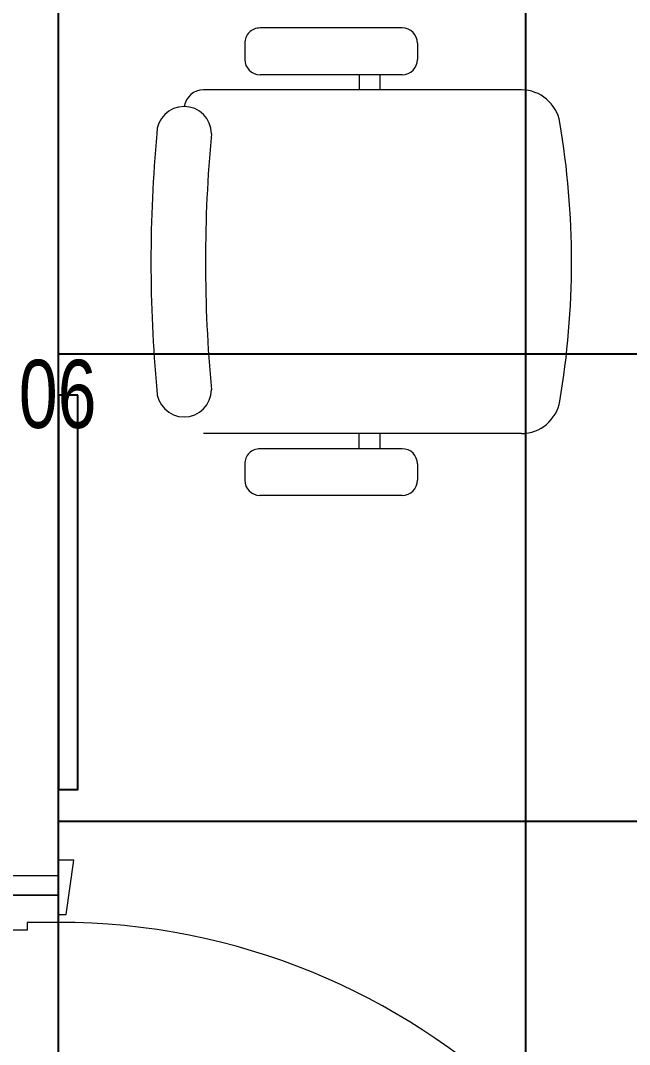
# Model space of a CAD drawing. Extents: x -178977 to 231842, y -29287 to 19916.
# Drawn here: x 34927 to 35709, y -4697 to -3382 of the extents above; entities that cross this region are included whole.
import ezdxf

# ---------------------------------------------------------------- set-up
doc = ezdxf.new("R2010")
doc.units = 0
doc.header["$LTSCALE"] = 0.25
doc.linetypes.add('DASHDOT', pattern=[25.4, 12.7, -6.35, 0, -6.35])
for name, color, linetype, lineweight in [('01-First Floor-FUR$0$72_EGR_EQP_TAG', 142, 'Continuous', 5), ('01-First Floor-FUR$0$LOADING', 253, 'Continuous', 5), ('01-First Floor-FUR$0$NEW Wall', 166, 'Continuous', 5), ('01-First Floor-FUR$0$Walls', 251, 'Continuous', 5), ('01-First Floor-FUR$0$Wooden Joinery', 251, 'Continuous', 5), ('E-LITE-CLNG-CNDT', 6, 'DASHDOT', 35)]:
    doc.layers.add(name, color=color, linetype=linetype, lineweight=lineweight)
doc.layers.add('01-First Floor-FUR$0$FALSE CEILING', color=251, linetype='Continuous')
doc.styles.add('01-First Floor-FUR$0$X3G_ENTITY_257CFD', font='swisscl.ttf', dxfattribs={"height": 200})

# ---------------------------------------------------------------- blocks, each defined once
blk = doc.blocks.new('01-First Floor-FUR$0$A$C5DAD61B4')
at = {"layer": '01-First Floor-FUR$0$Wooden Joinery'}
for points in [[(975, 859.1), (940, 859.1), (940, 899.1), (930, 899.1), (930, 959.1), (975, 959.1), (975, 859.1)], [(975, 859.1), (975, 959.1), (1000, 959.1), (1000, 859.1), (975, 859.1)]]:
    blk.add_lwpolyline(points, dxfattribs=at)
blk.add_lwpolyline([(950, 859.1), (950, 849.1), (1020, 839.1), (1020, 859.1)], close=True, dxfattribs=at)
blk.add_arc((80, 859.1), 860, 272.666, 0, dxfattribs=at)
blk = doc.blocks.new('*X285')
at = {"color": 0}
for p, q in [((5, 3), (5, 3)), ((5, 3), (5, 3)), ((5, 3), (5, 3)), ((5, 3), (5, 3)), ((5, 3), (5, 3)), ((5, 3), (5, 3)), ((5, 3), (5, 3)), ((5, 3), (5, 3)), ((5, 3), (5, 3)), ((5, 3), (5, 3)), ((5, 3), (5, 3)), ((5, 3), (5, 3)), ((5, 3), (5, 3)), ((5, 3), (5, 3)), ((5, 3), (5, 3)), ((5, 3), (5, 3)), ((5, 3), (5, 3)), ((5, 3), (5, 3)), ((5, 3), (5, 3)), ((5, 3), (5, 3)), ((5, 3), (5, 3)), ((5, 3), (5, 3)), ((5, 3), (5, 3)), ((5, 3), (5, 3)), ((5, 3), (5, 3)), ((5, 3), (5, 3)), ((5, 3), (5, 3)), ((5, 3), (5, 3)), ((5, 3), (5, 3)), ((5, 3), (5, 3)), ((5, 3), (5, 3)), ((5, 3), (5, 3)), ((5, 3), (5, 3)), ((5, 3), (5, 3)), ((5, 3), (5, 3)), ((5, 3), (5, 3)), ((5, 3), (5, 3)), ((5, 3), (5, 3)), ((5, 3), (5, 3)), ((5, 3), (5, 3)), ((5, 3), (5, 3)), ((5, 3), (5, 3)), ((5, 3), (5, 3)), ((5, 3), (5, 3)), ((5, 3), (5, 3)), ((5, 3), (5, 3)), ((5, 3), (5, 3)), ((5, 3), (5, 3)), ((5, 3), (5, 3)), ((5, 3), (5, 3)), ((5, 3), (5, 3)), ((5, 3), (5, 3)), ((5, 3), (5, 3)), ((5, 3), (5, 3)), ((5, 3), (5, 3)), ((5, 3), (5, 3)), ((5, 3), (5, 3)), ((5, 3), (5, 3)), ((5, 3), (5, 3)), ((5, 3), (5, 3)), ((5, 3), (5, 3)), ((5, 3), (5, 3)), ((5, 3), (5, 3)), ((5, 3), (5, 3)), ((5, 3), (5, 3)), ((5, 3), (5, 3)), ((6, 3), (5, 3)), ((5, 3), (5, 3)), ((6, 3), (5, 3)), ((5, 3), (5, 3)), ((6, 3), (5, 3)), ((5, 3), (5, 3)), ((6, 3), (5, 3)), ((5, 3), (5, 3)), ((5, 3), (5, 3)), ((5, 3), (5, 3)), ((5, 3), (5, 3)), ((5, 3), (5, 3)), ((5, 3), (5, 3)), ((5, 3), (5, 3)), ((5, 3), (5, 3)), ((5, 3), (5, 3)), ((5, 3), (5, 3)), ((5, 3), (5, 3)), ((5, 3), (5, 3)), ((5, 3), (5, 3)), ((5, 3), (5, 3)), ((5, 3), (5, 3)), ((5, 3), (5, 3)), ((5, 3), (5, 3)), ((5, 3), (5, 3)), ((5, 3), (5, 3)), ((5, 3), (5, 3)), ((5, 3), (5, 3)), ((5, 3), (5, 3)), ((5, 3), (5, 3)), ((6, 3), (6, 3)), ((6, 3), (6, 3)), ((6, 3), (6, 3)), ((6, 3), (6, 3)), ((6, 3), (6, 3)), ((6, 3), (6, 3)), ((6, 3), (6, 3)), ((6, 3), (6, 3)), ((6, 3), (6, 3)), ((6, 3), (6, 3)), ((6, 3), (6, 3)), ((6, 3), (6, 3)), ((6, 3), (6, 3)), ((6, 3), (6, 3)), ((6, 3), (6, 3)), ((6, 3), (6, 3)), ((6, 3), (6, 3)), ((6, 3), (6, 3)), ((6, 3), (6, 3)), ((6, 3), (6, 3)), ((6, 3), (6, 3)), ((6, 3), (6, 3)), ((6, 3), (6, 3)), ((6, 3), (6, 3)), ((6, 3), (6, 3)), ((6, 3), (6, 3)), ((6, 3), (6, 3)), ((6, 3), (6, 3)), ((6, 3), (6, 3)), ((6, 3), (6, 3)), ((6, 3), (6, 3)), ((6, 3), (6, 3)), ((6, 3), (6, 3)), ((6, 3), (6, 3)), ((6, 3), (6, 3)), ((6, 3), (6, 3)), ((6, 3), (6, 3)), ((6, 3), (6, 3)), ((6, 3), (6, 3)), ((6, 3), (6, 3)), ((6, 3), (6, 3)), ((6, 3), (6, 3)), ((6, 3), (6, 3)), ((6, 3), (6, 3)), ((6, 3), (6, 3)), ((6, 3), (6, 3)), ((6, 3), (6, 3)), ((6, 3), (6, 3)), ((6, 3), (6, 3)), ((6, 3), (6, 3)), ((6, 3), (6, 3)), ((6, 3), (6, 3)), ((6, 3), (6, 3)), ((6, 3), (6, 3)), ((6, 3), (6, 3)), ((6, 3), (6, 3)), ((6, 3), (6, 3)), ((6, 3), (6, 3)), ((6, 3), (6, 3)), ((6, 3), (6, 3)), ((6, 3), (6, 3)), ((6, 3), (6, 3)), ((6, 3), (6, 3)), ((6, 3), (6, 3)), ((6, 3), (6, 3)), ((6, 3), (6, 3)), ((6, 3), (6, 3)), ((6, 3), (6, 3)), ((6, 3), (6, 3)), ((6, 3), (6, 3)), ((6, 3), (6, 3)), ((6, 3), (6, 3)), ((6, 3), (6, 3)), ((6, 3), (6, 3)), ((6, 3), (6, 3)), ((6, 3), (6, 3)), ((6, 3), (6, 3)), ((6, 3), (6, 3)), ((6, 3), (6, 3)), ((6, 3), (6, 3)), ((6, 3), (6, 3)), ((6, 3), (6, 3)), ((6, 3), (6, 3)), ((6, 3), (6, 3)), ((6, 3), (6, 3)), ((6, 3), (6, 3)), ((6, 3), (6, 3)), ((6, 3), (6, 3)), ((6, 3), (6, 3)), ((6, 3), (6, 3)), ((6, 3), (6, 3)), ((6, 3), (6, 3)), ((6, 3), (6, 3)), ((6, 3), (6, 3)), ((6, 3), (6, 3)), ((6, 3), (6, 3)), ((6, 3), (6, 3)), ((6, 3), (6, 3)), ((6, 3), (6, 3)), ((6, 3), (6, 3)), ((6, 3), (6, 3)), ((6, 3), (6, 3)), ((6, 3), (6, 3)), ((6, 3), (6, 3)), ((6, 3), (6, 3)), ((6, 3), (6, 3)), ((6, 3), (6, 3)), ((6, 3), (6, 3)), ((6, 3), (6, 3)), ((6, 3), (6, 3)), ((6, 3), (6, 3)), ((6, 3), (6, 3)), ((6, 3), (6, 3)), ((6, 3), (6, 3)), ((6, 3), (6, 3)), ((6, 3), (6, 3)), ((6, 3), (6, 3)), ((6, 3), (6, 3)), ((6, 3), (6, 3)), ((6, 3), (6, 3)), ((6, 3), (6, 3)), ((6, 3), (6, 3)), ((6, 3), (6, 3)), ((6, 3), (6, 3)), ((6, 3), (6, 3)), ((6, 3), (6, 3)), ((6, 3), (6, 3)), ((6, 3), (6, 3)), ((6, 3), (6, 3)), ((6, 3), (6, 3)), ((6, 3), (6, 3)), ((6, 3), (6, 3)), ((6, 3), (6, 3)), ((6, 3), (6, 3)), ((6, 3), (6, 3)), ((6, 3), (6, 3)), ((6, 3), (6, 3)), ((6, 3), (6, 3)), ((6, 3), (6, 3)), ((6, 3), (6, 3)), ((6, 3), (6, 3)), ((6, 3), (6, 3)), ((6, 3), (6, 3)), ((6, 3), (6, 3)), ((6, 3), (6, 3)), ((6, 3), (6, 3)), ((6, 3), (6, 3)), ((6, 3), (6, 3)), ((6, 3), (6, 3)), ((6, 3), (6, 3)), ((6, 3), (6, 3)), ((6, 3), (6, 3)), ((6, 3), (6, 3)), ((6, 3), (6, 3)), ((6, 3), (6, 3)), ((6, 3), (6, 3)), ((6, 3), (6, 3)), ((6, 3), (6, 3)), ((6, 3), (6, 3)), ((6, 3), (6, 3)), ((6, 3), (6, 3)), ((6, 3), (6, 3)), ((6, 3), (6, 3)), ((6, 3), (6, 3)), ((6, 3), (6, 3)), ((6, 3), (6, 3)), ((6, 3), (6, 3)), ((6, 3), (6, 3)), ((6, 3), (6, 3)), ((6, 3), (6, 3)), ((6, 3), (6, 3)), ((6, 3), (6, 3)), ((6, 3), (6, 3)), ((6, 3), (6, 3)), ((6, 3), (6, 3)), ((6, 3), (6, 3)), ((6, 3), (6, 3)), ((6, 3), (6, 3)), ((6, 3), (6, 3)), ((6, 3), (6, 3)), ((6, 3), (6, 3)), ((6, 3), (6, 3)), ((6, 3), (6, 3)), ((6, 3), (6, 3)), ((6, 3), (6, 3)), ((6, 3), (6, 3)), ((6, 3), (6, 3)), ((6, 3), (6, 3)), ((6, 3), (6, 3)), ((6, 3), (6, 3)), ((6, 3), (6, 3)), ((6, 3), (6, 3)), ((6, 3), (6, 3)), ((6, 3), (6, 3)), ((6, 3), (6, 3)), ((6, 3), (6, 3)), ((6, 3), (6, 3)), ((6, 3), (6, 3)), ((6, 3), (6, 3)), ((6, 3), (6, 3)), ((6, 3), (6, 3)), ((6, 3), (6, 3)), ((6, 3), (6, 3)), ((6, 3), (6, 3)), ((6, 3), (5, 3)), ((6, 3), (5, 3)), ((6, 3), (5, 3)), ((6, 3), (5, 3)), ((6, 3), (5, 3)), ((6, 3), (6, 3)), ((6, 3), (6, 3)), ((6, 3), (6, 3)), ((6, 3), (6, 3)), ((6, 3), (6, 3)), ((6, 3), (6, 3)), ((6, 3), (6, 3)), ((6, 3), (6, 3)), ((6, 3), (6, 3)), ((6, 3), (6, 3)), ((6, 3), (6, 3)), ((6, 3), (6, 3)), ((6, 3), (6, 3)), ((6, 3), (6, 3)), ((6, 3), (6, 3)), ((6, 3), (6, 3)), ((6, 3), (6, 3)), ((6, 3), (6, 3)), ((6, 3), (6, 3)), ((6, 3), (6, 3)), ((6, 3), (6, 3)), ((6, 3), (6, 3)), ((6, 3), (6, 3)), ((6, 3), (6, 3)), ((6, 3), (6, 3)), ((6, 3), (6, 3)), ((6, 3), (6, 3)), ((6, 3), (6, 3)), ((6, 3), (6, 3)), ((6, 3), (6, 3)), ((6, 3), (6, 3)), ((6, 3), (6, 3)), ((6, 3), (6, 3)), ((6, 3), (6, 3)), ((6, 3), (6, 3)), ((6, 3), (6, 3)), ((6, 3), (6, 3)), ((6, 3), (6, 3)), ((6, 3), (6, 3)), ((6, 3), (6, 3)), ((6, 3), (6, 3)), ((6, 3), (6, 3)), ((6, 3), (6, 3)), ((6, 3), (6, 3)), ((6, 3), (6, 3)), ((6, 3), (6, 3)), ((6, 3), (6, 3)), ((6, 3), (6, 3)), ((6, 3), (6, 3)), ((6, 3), (6, 3)), ((6, 3), (6, 3)), ((6, 3), (6, 3)), ((6, 3), (6, 3)), ((6, 3), (6, 3)), ((6, 3), (6, 3)), ((6, 3), (6, 3)), ((6, 3), (6, 3)), ((6, 3), (6, 3)), ((6, 3), (6, 3)), ((6, 3), (6, 3)), ((6, 3), (6, 3)), ((6, 3), (6, 3)), ((6, 3), (6, 3)), ((6, 3), (6, 3)), ((6, 3), (6, 3)), ((6, 3), (6, 3)), ((6, 3), (6, 3)), ((6, 3), (6, 3)), ((6, 3), (6, 3)), ((6, 3), (6, 3)), ((6, 3), (6, 3)), ((6, 3), (6, 3)), ((6, 3), (6, 3)), ((6, 3), (6, 3)), ((6, 3), (6, 3)), ((6, 3), (6, 3)), ((6, 3), (6, 3)), ((6, 3), (6, 3)), ((6, 3), (6, 3)), ((6, 3), (6, 3)), ((6, 3), (6, 3)), ((6, 3), (6, 3)), ((6, 3), (6, 3)), ((6, 3), (6, 3)), ((6, 3), (6, 3)), ((6, 3), (6, 3)), ((6, 3), (6, 3)), ((6, 3), (6, 3)), ((6, 3), (6, 3)), ((6, 3), (6, 3)), ((6, 3), (6, 3)), ((6, 3), (6, 3)), ((6, 3), (6, 3)), ((6, 3), (6, 3)), ((6, 3), (6, 3)), ((6, 3), (6, 3)), ((6, 3), (6, 3)), ((6, 3), (6, 3)), ((6, 3), (6, 3)), ((6, 3), (6, 3)), ((6, 3), (6, 3)), ((6, 3), (6, 3)), ((6, 3), (6, 3)), ((6, 3), (6, 3)), ((6, 3), (6, 3)), ((6, 3), (6, 3)), ((6, 3), (6, 3)), ((6, 3), (6, 3)), ((6, 3), (6, 3)), ((6, 3), (6, 3)), ((6, 3), (6, 3)), ((6, 3), (6, 3)), ((6, 3), (6, 3)), ((6, 3), (6, 3)), ((6, 3), (6, 3)), ((6, 3), (6, 3)), ((6, 3), (6, 3)), ((6, 3), (6, 3)), ((6, 3), (6, 3)), ((6, 3), (6, 3)), ((6, 3), (6, 3)), ((6, 3), (6, 3)), ((6, 3), (6, 3)), ((6, 3), (6, 3)), ((6, 3), (6, 3)), ((6, 3), (6, 3)), ((6, 3), (6, 3)), ((6, 3), (6, 3)), ((6, 3), (6, 3)), ((6, 3), (6, 3)), ((6, 3), (6, 3)), ((6, 3), (6, 3)), ((6, 3), (6, 3)), ((6, 3), (6, 3)), ((6, 3), (6, 3)), ((6, 3), (6, 3)), ((6, 3), (6, 3)), ((6, 3), (6, 3)), ((6, 3), (6, 3)), ((6, 3), (6, 3)), ((6, 3), (6, 3)), ((6, 3), (6, 3)), ((6, 3), (6, 3)), ((6, 3), (6, 3)), ((6, 3), (6, 3)), ((6, 3), (6, 3)), ((6, 3), (6, 3)), ((6, 3), (6, 3)), ((6, 3), (6, 3)), ((6, 3), (6, 3)), ((6, 3), (6, 3)), ((6, 3), (6, 3)), ((6, 3), (6, 3)), ((6, 3), (6, 3)), ((6, 3), (6, 3)), ((6, 3), (6, 3)), ((6, 3), (6, 3)), ((6, 3), (6, 3)), ((6, 3), (6, 3)), ((6, 3), (6, 3)), ((6, 3), (6, 3)), ((6, 3), (6, 3)), ((6, 3), (6, 3)), ((6, 3), (6, 3)), ((6, 3), (6, 3)), ((6, 3), (6, 3)), ((6, 3), (6, 3)), ((6, 3), (6, 3)), ((6, 3), (6, 3)), ((6, 3), (6, 3)), ((6, 3), (6, 3)), ((6, 3), (6, 3)), ((6, 3), (6, 3)), ((6, 3), (6, 3)), ((6, 3), (6, 3)), ((6, 3), (6, 3)), ((6, 3), (6, 3)), ((6, 3), (6, 3)), ((6, 3), (6, 3)), ((6, 3), (6, 3)), ((6, 3), (6, 3)), ((6, 3), (6, 3)), ((6, 3), (6, 3)), ((6, 3), (6, 3)), ((6, 3), (6, 3)), ((6, 3), (6, 3)), ((6, 3), (6, 3)), ((6, 3), (6, 3)), ((6, 3), (6, 3)), ((6, 3), (6, 3)), ((6, 3), (6, 3)), ((6, 3), (6, 3)), ((6, 3), (6, 3)), ((6, 3), (6, 3)), ((6, 3), (6, 3)), ((6, 3), (6, 3)), ((6, 3), (6, 3)), ((6, 3), (6, 3)), ((6, 3), (6, 3)), ((6, 3), (6, 3)), ((6, 3), (6, 3)), ((6, 3), (6, 3)), ((6, 3), (6, 3)), ((6, 3), (6, 3)), ((6, 3), (6, 3)), ((6, 3), (6, 3)), ((6, 3), (6, 3)), ((6, 3), (6, 3)), ((6, 3), (6, 3)), ((6, 3), (6, 3)), ((6, 3), (6, 3)), ((6, 3), (6, 3)), ((6, 3), (6, 3)), ((6, 3), (6, 3)), ((6, 3), (6, 3)), ((6, 3), (6, 3)), ((6, 3), (6, 3)), ((6, 3), (6, 3)), ((6, 3), (6, 3)), ((6, 3), (6, 3)), ((6, 3), (6, 3)), ((6, 3), (6, 3)), ((6, 3), (6, 3)), ((6, 3), (6, 3)), ((6, 3), (6, 3)), ((6, 3), (6, 3)), ((6, 3), (6, 3)), ((6, 3), (6, 3)), ((6, 3), (6, 3)), ((6, 3), (6, 3)), ((6, 3), (6, 3)), ((6, 3), (6, 3)), ((6, 3), (6, 3)), ((6, 3), (6, 3)), ((6, 3), (6, 3)), ((6, 3), (6, 3)), ((6, 3), (6, 3)), ((6, 3), (6, 3)), ((6, 3), (6, 3)), ((6, 3), (6, 3)), ((6, 3), (6, 3)), ((6, 3), (6, 3)), ((6, 3), (6, 3)), ((6, 3), (6, 3)), ((6, 3), (6, 3)), ((6, 3), (6, 3)), ((6, 3), (6, 3)), ((6, 3), (6, 3)), ((6, 3), (6, 3)), ((6, 3), (6, 3)), ((6, 3), (6, 3)), ((6, 3), (6, 3)), ((6, 3), (6, 3)), ((6, 3), (6, 3)), ((6, 3), (6, 3)), ((6, 3), (6, 3)), ((6, 3), (6, 3)), ((6, 3), (6, 3)), ((6, 3), (6, 3)), ((6, 3), (6, 3)), ((6, 3), (6, 3)), ((6, 3), (6, 3)), ((6, 3), (6, 3)), ((6, 3), (6, 3)), ((6, 3), (6, 3)), ((6, 3), (6, 3)), ((6, 3), (6, 3)), ((6, 3), (6, 3)), ((6, 3), (6, 3)), ((6, 3), (6, 3)), ((6, 3), (6, 3)), ((6, 3), (6, 3)), ((6, 3), (6, 3)), ((6, 3), (6, 3)), ((6, 3), (6, 3)), ((6, 3), (6, 3)), ((6, 3), (6, 3)), ((6, 3), (6, 3)), ((6, 3), (6, 3)), ((6, 3), (6, 3)), ((6, 3), (6, 3)), ((6, 3), (6, 3)), ((6, 3), (6, 3)), ((6, 3), (6, 3)), ((6, 3), (6, 3)), ((6, 3), (6, 3)), ((6, 3), (6, 3)), ((6, 3), (6, 3)), ((6, 3), (6, 3)), ((6, 3), (6, 3)), ((6, 3), (6, 3)), ((6, 3), (6, 3)), ((6, 3), (6, 3)), ((6, 3), (6, 3)), ((6, 3), (6, 3)), ((6, 3), (6, 3)), ((6, 3), (6, 3)), ((6, 3), (6, 3)), ((6, 3), (6, 3)), ((6, 3), (6, 3)), ((6, 3), (6, 3)), ((6, 3), (6, 3)), ((6, 3), (6, 3)), ((6, 3), (6, 3)), ((6, 3), (6, 3)), ((6, 3), (6, 3)), ((6, 3), (6, 3)), ((6, 3), (6, 3)), ((6, 3), (6, 3)), ((6, 3), (6, 3)), ((6, 3), (6, 3)), ((6, 3), (6, 3)), ((6, 3), (6, 3)), ((6, 3), (6, 3)), ((6, 3), (6, 3)), ((6, 3), (6, 3)), ((6, 3), (6, 3))]:
    blk.add_line(p, q, dxfattribs=at)
blk = doc.blocks.new('*X286')
at = {"color": 0}
for p, q in [((13, 1), (13, 1)), ((13, 1), (13, 1)), ((13, 1), (13, 1)), ((13, 1), (13, 1)), ((13, 1), (13, 1)), ((13, 1), (13, 1)), ((13, 1), (13, 1)), ((13, 1), (13, 1)), ((13, 1), (13, 1)), ((13, 1), (13, 1)), ((13, 1), (13, 1)), ((13, 1), (13, 1)), ((13, 1), (13, 1)), ((13, 1), (13, 1)), ((13, 1), (13, 1)), ((13, 1), (14, 1)), ((13, 1), (14, 1)), ((13, 1), (14, 1)), ((13, 1), (13, 1)), ((13, 1), (13, 1)), ((13, 1), (13, 1)), ((13, 1), (13, 1)), ((13, 1), (13, 1)), ((13, 1), (13, 1)), ((13, 1), (13, 1)), ((13, 1), (13, 1)), ((13, 1), (13, 1)), ((13, 1), (13, 1)), ((13, 1), (13, 1)), ((13, 1), (13, 1)), ((13, 1), (13, 1)), ((13, 1), (13, 1)), ((13, 1), (13, 1)), ((13, 1), (13, 1)), ((13, 1), (13, 1)), ((13, 1), (13, 1)), ((13, 1), (13, 1)), ((13, 1), (13, 1)), ((13, 1), (13, 1)), ((13, 1), (13, 1)), ((13, 1), (13, 1)), ((13, 1), (13, 1)), ((13, 1), (13, 1)), ((13, 1), (13, 1)), ((13, 1), (13, 1)), ((13, 1), (13, 1)), ((13, 1), (13, 1)), ((13, 1), (13, 1)), ((13, 1), (13, 1)), ((13, 1), (13, 1)), ((13, 1), (13, 1)), ((13, 1), (13, 1)), ((13, 1), (13, 1)), ((13, 1), (13, 1)), ((13, 1), (13, 1)), ((13, 1), (13, 1)), ((13, 1), (13, 1)), ((13, 1), (13, 1)), ((13, 1), (13, 1)), ((13, 1), (13, 1)), ((13, 1), (13, 1)), ((13, 1), (13, 1)), ((13, 1), (13, 1)), ((13, 1), (13, 1)), ((13, 1), (13, 1)), ((13, 1), (13, 1)), ((13, 1), (13, 1)), ((13, 1), (13, 1)), ((13, 1), (13, 1)), ((13, 1), (13, 1)), ((13, 1), (13, 1)), ((13, 1), (13, 1)), ((13, 1), (13, 1)), ((13, 1), (13, 1)), ((13, 1), (13, 1)), ((13, 1), (13, 1)), ((13, 1), (13, 1)), ((13, 1), (13, 1)), ((13, 1), (13, 1)), ((13, 1), (13, 1)), ((13, 1), (13, 1)), ((13, 1), (13, 1)), ((13, 1), (13, 1)), ((13, 1), (13, 1)), ((13, 1), (13, 1)), ((13, 1), (13, 1)), ((13, 1), (13, 1)), ((13, 1), (13, 1)), ((13, 1), (13, 1)), ((13, 1), (13, 1)), ((13, 1), (13, 1)), ((13, 1), (13, 1)), ((13, 1), (13, 1)), ((13, 1), (13, 1)), ((13, 1), (13, 1)), ((13, 1), (13, 1)), ((13, 1), (13, 1)), ((13, 1), (13, 1)), ((13, 1), (13, 1)), ((13, 1), (13, 1)), ((13, 1), (13, 1)), ((13, 1), (13, 1)), ((13, 1), (13, 1)), ((13, 1), (13, 1)), ((13, 1), (13, 1)), ((13, 1), (13, 1)), ((13, 1), (13, 1)), ((13, 1), (13, 1)), ((13, 1), (13, 1)), ((13, 1), (13, 1)), ((13, 1), (13, 1)), ((13, 1), (13, 1)), ((13, 1), (13, 1)), ((13, 1), (13, 1)), ((13, 1), (13, 1)), ((13, 1), (13, 1)), ((13, 1), (13, 1)), ((13, 1), (13, 1)), ((13, 1), (13, 1)), ((13, 1), (13, 1)), ((13, 1), (13, 1)), ((13, 1), (13, 1)), ((13, 1), (13, 1)), ((13, 1), (14, 1)), ((13, 0), (13, 0)), ((13, 0), (13, 0)), ((13, 0), (13, 0)), ((13, 0), (13, 0)), ((13, 0), (13, 0)), ((13, 0), (13, 0)), ((13, 0), (13, 0)), ((13, 0), (13, 0)), ((13, 0), (13, 0)), ((13, 0), (13, 0)), ((13, 0), (13, 0)), ((13, 0), (13, 0)), ((13, 0), (13, 0)), ((13, 0), (13, 0)), ((13, 0), (13, 0)), ((13, 0), (13, 0)), ((13, 0), (13, 0)), ((13, 0), (13, 0)), ((13, 0), (13, 0)), ((13, 0), (13, 0)), ((13, 0), (13, 0)), ((13, 0), (13, 0)), ((13, 0), (13, 0)), ((13, 0), (13, 0)), ((13, 0), (13, 0)), ((13, 0), (13, 0)), ((13, 0), (13, 0)), ((13, 0), (13, 0)), ((13, 0), (13, 0)), ((13, 0), (13, 0)), ((13, 0), (13, 0)), ((13, 0), (13, 0)), ((13, 0), (13, 0)), ((13, 0), (13, 0)), ((13, 0), (13, 0)), ((13, 0), (13, 0)), ((13, 0), (13, 0)), ((13, 0), (13, 0)), ((13, 0), (13, 0)), ((13, 0), (13, 0)), ((13, 0), (13, 0)), ((13, 0), (13, 0)), ((13, 0), (13, 0)), ((13, 0), (13, 0)), ((13, 0), (13, 0)), ((13, 0), (13, 0)), ((13, 0), (13, 0)), ((13, 0), (13, 0)), ((13, 0), (14, 0)), ((13, 0), (14, 0)), ((13, 0), (13, 0)), ((13, 0), (14, 0)), ((14, 1), (14, 1)), ((14, 1), (14, 1)), ((14, 1), (14, 1)), ((14, 1), (14, 1)), ((14, 1), (14, 1)), ((14, 1), (14, 1)), ((14, 1), (14, 1)), ((14, 1), (14, 1)), ((14, 1), (14, 1)), ((14, 1), (14, 1)), ((14, 1), (14, 1)), ((14, 1), (14, 1)), ((14, 1), (14, 1)), ((14, 1), (14, 1)), ((14, 1), (14, 1)), ((14, 1), (14, 1)), ((14, 1), (14, 1)), ((14, 1), (14, 1)), ((14, 1), (14, 1)), ((14, 1), (14, 1)), ((14, 1), (14, 1)), ((14, 1), (14, 1)), ((14, 1), (14, 1)), ((14, 1), (14, 1)), ((14, 1), (14, 1)), ((14, 1), (14, 1)), ((14, 1), (14, 1)), ((14, 1), (14, 1)), ((14, 1), (14, 1)), ((14, 1), (14, 1)), ((14, 1), (14, 1)), ((14, 1), (14, 1)), ((14, 1), (14, 1)), ((14, 1), (14, 1)), ((14, 1), (14, 1)), ((14, 1), (14, 1)), ((14, 1), (14, 1)), ((14, 1), (14, 1)), ((14, 1), (14, 1)), ((14, 1), (14, 1)), ((14, 1), (14, 1)), ((14, 1), (14, 1)), ((14, 1), (14, 1)), ((14, 1), (14, 1)), ((14, 1), (14, 1)), ((14, 1), (14, 1)), ((14, 1), (14, 1)), ((14, 1), (14, 1)), ((14, 1), (14, 1)), ((14, 1), (14, 1)), ((14, 1), (14, 1)), ((14, 1), (14, 1)), ((14, 1), (14, 1)), ((14, 1), (14, 1)), ((14, 1), (14, 1)), ((14, 1), (14, 1)), ((14, 1), (14, 1)), ((14, 1), (14, 1)), ((14, 1), (14, 1)), ((14, 1), (14, 1)), ((14, 1), (14, 1)), ((14, 1), (14, 1)), ((14, 1), (14, 1)), ((14, 1), (14, 1)), ((14, 1), (14, 1)), ((14, 1), (14, 1)), ((14, 1), (14, 1)), ((14, 1), (14, 1)), ((14, 1), (14, 1)), ((14, 1), (14, 1)), ((14, 1), (14, 1)), ((14, 1), (14, 1)), ((14, 1), (14, 1)), ((14, 1), (14, 1)), ((14, 1), (14, 1)), ((14, 1), (14, 1)), ((14, 1), (14, 1)), ((14, 1), (14, 1)), ((14, 1), (14, 1)), ((14, 1), (14, 1)), ((14, 1), (14, 1)), ((14, 1), (14, 1)), ((14, 1), (14, 1)), ((14, 1), (14, 1)), ((14, 1), (14, 1)), ((14, 1), (14, 1)), ((14, 1), (14, 1)), ((14, 1), (14, 1)), ((14, 1), (14, 1)), ((14, 1), (14, 1)), ((14, 1), (14, 1)), ((14, 1), (14, 1)), ((14, 1), (14, 1)), ((14, 1), (14, 1)), ((14, 0), (14, 0)), ((14, 0), (14, 0)), ((14, 0), (14, 0)), ((14, 0), (14, 0)), ((14, 0), (14, 0)), ((14, 0), (14, 0)), ((14, 0), (14, 0)), ((14, 0), (14, 0)), ((14, 0), (14, 0)), ((14, 0), (14, 0)), ((14, 0), (14, 0)), ((14, 0), (14, 0)), ((14, 0), (14, 0)), ((14, 0), (14, 0)), ((14, 0), (14, 0)), ((14, 0), (14, 0)), ((14, 0), (14, 0)), ((14, 0), (14, 0)), ((14, 0), (14, 0)), ((14, 0), (14, 0)), ((14, 0), (14, 0)), ((14, 0), (14, 0)), ((14, 0), (14, 0)), ((14, 0), (14, 0)), ((14, 0), (14, 0)), ((14, 0), (14, 0)), ((14, 0), (14, 0)), ((14, 0), (14, 0)), ((14, 0), (14, 0)), ((14, 0), (14, 0)), ((14, 0), (14, 0)), ((14, 0), (14, 0)), ((14, 0), (14, 0)), ((14, 0), (14, 0)), ((14, 0), (14, 0)), ((14, 0), (14, 0)), ((14, 0), (14, 0)), ((14, 0), (14, 0)), ((14, 0), (14, 0)), ((14, 0), (14, 0)), ((14, 0), (14, 0)), ((14, 0), (14, 0)), ((14, 0), (14, 0)), ((14, 0), (14, 0)), ((14, 0), (14, 0)), ((14, 0), (14, 0)), ((14, 0), (14, 0)), ((14, 0), (14, 0)), ((13, 0), (13, 0)), ((13, 0), (14, 0)), ((13, 0), (13, 0)), ((13, 0), (14, 0)), ((13, 0), (13, 0)), ((13, 0), (14, 0)), ((13, 0), (13, 0)), ((13, 0), (13, 0)), ((13, 0), (13, 0)), ((13, 0), (13, 0)), ((13, 0), (14, 0)), ((13, 0), (13, 0)), ((13, 0), (14, 0)), ((13, 0), (13, 0)), ((13, 0), (14, 0)), ((13, 0), (13, 0)), ((13, 0), (14, 0)), ((13, 0), (13, 0)), ((13, 0), (14, 0)), ((13, 0), (13, 0)), ((13, 0), (14, 0)), ((13, 0), (13, 0)), ((13, 0), (14, 0)), ((13, 0), (13, 0)), ((13, 0), (13, 0)), ((13, 0), (13, 0)), ((13, 0), (14, 0)), ((13, 0), (13, 0)), ((13, 0), (14, 0)), ((13, 0), (13, 0)), ((13, 0), (14, 0)), ((13, 0), (13, 0)), ((13, 0), (14, 0)), ((13, 0), (13, 0)), ((13, 0), (13, 0)), ((13, 0), (13, 0)), ((13, 0), (13, 0)), ((13, 0), (13, 0)), ((13, 0), (13, 0)), ((13, 0), (13, 0)), ((13, 0), (13, 0)), ((13, 0), (13, 0)), ((13, 0), (13, 0)), ((13, 0), (13, 0)), ((13, 0), (13, 0)), ((13, 0), (13, 0)), ((13, 0), (13, 0)), ((13, 0), (13, 0)), ((13, 0), (13, 0)), ((13, 0), (13, 0)), ((13, 0), (13, 0)), ((13, 0), (13, 0)), ((13, 0), (13, 0)), ((13, 0), (13, 0)), ((13, 0), (13, 0)), ((13, 0), (13, 0)), ((13, 0), (13, 0)), ((13, 0), (13, 0)), ((13, 0), (13, 0)), ((13, 0), (13, 0)), ((13, 0), (13, 0)), ((13, 0), (13, 0)), ((13, 0), (13, 0)), ((13, 0), (13, 0)), ((13, -1), (13, -1)), ((13, -1), (13, -1)), ((13, -1), (13, -1)), ((13, -1), (13, -1)), ((13, -1), (13, -1)), ((13, -1), (14, -1)), ((13, -1), (13, -1)), ((14, 0), (14, 0)), ((14, 0), (14, 0)), ((14, 0), (14, 0)), ((14, 0), (14, 0)), ((14, 0), (14, 0)), ((14, 0), (14, 0)), ((14, 0), (14, 0)), ((14, 0), (14, 0)), ((14, 0), (14, 0)), ((14, 0), (14, 0)), ((14, 0), (14, 0)), ((14, 0), (14, 0)), ((14, 0), (14, 0)), ((14, 0), (14, 0)), ((14, 0), (14, 0)), ((13, 0), (14, 0)), ((14, 0), (14, 0)), ((14, 0), (14, 0)), ((14, 0), (14, 0)), ((14, 0), (14, 0)), ((14, 0), (14, 0)), ((14, 0), (14, 0)), ((14, 0), (14, 0)), ((14, 0), (14, 0)), ((14, 0), (14, 0)), ((14, 0), (14, 0)), ((14, 0), (14, 0)), ((14, 0), (14, 0)), ((14, 0), (14, 0)), ((14, 0), (14, 0)), ((14, 0), (14, 0)), ((14, 0), (14, 0)), ((14, 0), (14, 0)), ((14, 0), (14, 0)), ((14, 0), (14, 0)), ((14, 0), (14, 0)), ((14, 0), (14, 0)), ((14, 0), (14, 0)), ((14, 0), (14, 0)), ((14, 0), (14, 0)), ((14, 0), (14, 0)), ((14, 0), (14, 0)), ((14, 0), (14, 0)), ((14, 0), (14, 0)), ((14, 0), (14, 0)), ((14, 0), (14, 0)), ((14, 0), (14, 0)), ((14, 0), (14, 0)), ((14, 0), (14, 0)), ((14, 0), (14, 0)), ((14, -1), (14, -1)), ((14, -1), (14, -1)), ((14, -1), (14, -1)), ((14, -1), (14, -1)), ((14, -1), (14, -1))]:
    blk.add_line(p, q, dxfattribs=at)
blk = doc.blocks.new('01-First Floor-FUR$0$GF21018-P')
at = {"color": 0}
for p, q in [((-0.2207, 0.4756), (-0.2207, 0.0675)), ((0.2205, 0.4756), (0.2205, 0.0675)), ((-0.2806, 0.3422), (-0.2598, 0.3422)), ((0.2596, 0.3422), (0.2804, 0.3422)), ((-0.3002, 0.3226), (-0.3002, 0.14)), ((-0.2402, 0.3226), (-0.2402, 0.14)), ((0.24, 0.3226), (0.24, 0.14)), ((0.3, 0.3226), (0.3, 0.14)), ((-0.2402, 0.2937), (-0.2207, 0.2937)), ((0.2205, 0.2937), (0.24, 0.2937)), ((-0.2402, 0.2671), (-0.2207, 0.2671)), ((0.2205, 0.2671), (0.24, 0.2671)), ((-0.2806, 0.1204), (-0.2598, 0.1204)), ((0.2596, 0.1204), (0.2804, 0.1204))]:
    blk.add_line(p, q, dxfattribs=at)
for points in [[(0.24, 0.2937), (0.24, 0.2937), (0.24, 0.2937), (0.24, 0.2937), (0.24, 0.2937), (0.24, 0.2937), (0.24, 0.2937), (0.24, 0.2937), (0.24, 0.2937), (0.24, 0.2937), (0.24, 0.2937), (0.24, 0.2937), (0.24, 0.2937), (0.24, 0.2937), (0.24, 0.2937), (0.24, 0.2937), (0.24, 0.2937), (0.24, 0.2937), (0.24, 0.2937), (0.24, 0.2937), (0.24, 0.2937), (0.24, 0.2937), (0.24, 0.2937), (0.24, 0.2937), (0.24, 0.2937), (0.24, 0.2937), (0.24, 0.2937), (0.24, 0.2937), (0.24, 0.2937), (0.24, 0.2937), (0.24, 0.2937), (0.24, 0.2937), (0.24, 0.2937), (0.24, 0.2937), (0.24, 0.2937), (0.24, 0.2937), (0.24, 0.2937), (0.24, 0.2937), (0.24, 0.2937), (0.24, 0.2937), (0.24, 0.2937), (0.24, 0.2937), (0.24, 0.2937), (0.24, 0.2937), (0.24, 0.2937), (0.24, 0.2937), (0.24, 0.2937), (0.24, 0.2937), (0.24, 0.2937), (0.24, 0.2937), (0.24, 0.2937), (0.24, 0.2937), (0.24, 0.2937), (0.24, 0.2937), (0.24, 0.2937), (0.24, 0.2937), (0.24, 0.2937), (0.24, 0.2937), (0.24, 0.2937), (0.24, 0.2937), (0.24, 0.2937), (0.24, 0.2937), (0.24, 0.2937), (0.24, 0.2937), (0.24, 0.2937), (0.24, 0.2937), (0.24, 0.2937), (0.24, 0.2937), (0.24, 0.2937), (0.24, 0.2937), (0.24, 0.2937), (0.24, 0.2937), (0.24, 0.2937), (0.24, 0.2937), (0.24, 0.2937), (0.24, 0.2937), (0.24, 0.2937), (0.24, 0.2937), (0.24, 0.2937), (0.24, 0.2937), (0.24, 0.2937), (0.24, 0.2937), (0.24, 0.2937), (0.24, 0.2937), (0.24, 0.2937), (0.24, 0.2937), (0.24, 0.2937), (0.24, 0.2937), (0.24, 0.2937), (0.24, 0.2937), (0.24, 0.2937), (0.24, 0.2937), (0.24, 0.2937), (0.24, 0.2937), (0.24, 0.2937), (0.24, 0.2937), (0.24, 0.2937), (0.24, 0.2937), (0.24, 0.2937), (0.24, 0.2937), (0.24, 0.2937), (0.24, 0.2937), (0.24, 0.2937), (0.24, 0.2937), (0.24, 0.2937), (0.24, 0.2937), (0.24, 0.2937), (0.24, 0.2937), (0.24, 0.2937), (0.24, 0.2937), (0.24, 0.2937), (0.24, 0.2937), (0.24, 0.2937), (0.24, 0.2937), (0.24, 0.2937), (0.24, 0.2937), (0.24, 0.2937), (0.24, 0.2937), (0.24, 0.2937), (0.24, 0.2937), (0.24, 0.2937), (0.24, 0.2937), (0.24, 0.2937), (0.24, 0.2937), (0.24, 0.2937), (0.24, 0.2937), (0.24, 0.2937), (0.24, 0.2937), (0.24, 0.2937), (0.24, 0.2937), (0.24, 0.2937), (0.24, 0.2937), (0.24, 0.2937), (0.24, 0.2937), (0.24, 0.2937), (0.24, 0.2937), (0.24, 0.2937), (0.24, 0.2937), (0.24, 0.2937), (0.24, 0.2937), (0.24, 0.2937), (0.24, 0.2937), (0.24, 0.2937), (0.24, 0.2937), (0.24, 0.2937), (0.24, 0.2937), (0.24, 0.2937), (0.24, 0.2937), (0.24, 0.2937), (0.24, 0.2937), (0.24, 0.2937), (0.24, 0.2937), (0.24, 0.2937), (0.24, 0.2937), (0.24, 0.2937), (0.24, 0.2937), (0.24, 0.2937), (0.24, 0.2937), (0.24, 0.2937), (0.24, 0.2937), (0.24, 0.2937), (0.24, 0.2937), (0.24, 0.2937), (0.24, 0.2937), (0.24, 0.2937), (0.24, 0.2937), (0.24, 0.2937), (0.24, 0.2937), (0.24, 0.2937), (0.24, 0.2937), (0.24, 0.2937), (0.24, 0.2937), (0.24, 0.2937), (0.24, 0.2937), (0.24, 0.2937), (0.24, 0.2937), (0.24, 0.2937), (0.24, 0.2937), (0.24, 0.2937), (0.24, 0.2937), (0.24, 0.2937), (0.24, 0.2937), (0.24, 0.2937), (0.24, 0.2937), (0.24, 0.2937), (0.24, 0.2937), (0.24, 0.2937), (0.24, 0.2937), (0.24, 0.2937), (0.24, 0.2937), (0.24, 0.2937), (0.24, 0.2937), (0.24, 0.2937), (0.24, 0.2937), (0.24, 0.2937), (0.24, 0.2937), (0.24, 0.2937), (0.24, 0.2937), (0.24, 0.2937), (0.24, 0.2937), (0.24, 0.2937), (0.24, 0.2937), (0.24, 0.2937), (0.24, 0.2937), (0.24, 0.2937), (0.24, 0.2937), (0.24, 0.2937), (0.24, 0.2937), (0.24, 0.2937), (0.24, 0.2937), (0.24, 0.2937), (0.24, 0.2937), (0.24, 0.2937), (0.24, 0.2937), (0.24, 0.2937), (0.24, 0.2937), (0.24, 0.2937), (0.24, 0.2937), (0.24, 0.2937), (0.24, 0.2937), (0.24, 0.2937), (0.24, 0.2937), (0.24, 0.2937), (0.24, 0.2937), (0.24, 0.2937), (0.24, 0.2937), (0.24, 0.2937), (0.24, 0.2937), (0.24, 0.2937), (0.24, 0.2937), (0.24, 0.2937), (0.24, 0.2937), (0.24, 0.2937), (0.24, 0.2937), (0.24, 0.2937), (0.24, 0.2937), (0.24, 0.2937), (0.24, 0.2937), (0.24, 0.2937), (0.24, 0.2937), (0.24, 0.2937), (0.24, 0.2937), (0.24, 0.2937), (0.24, 0.2937), (0.24, 0.2937), (0.24, 0.2937), (0.24, 0.2937), (0.24, 0.2937), (0.24, 0.2937), (0.24, 0.2937), (0.24, 0.2937), (0.24, 0.2937), (0.24, 0.2937), (0.24, 0.2937), (0.24, 0.2937), (0.24, 0.2937), (0.24, 0.2937), (0.24, 0.2937), (0.24, 0.2937), (0.24, 0.2937), (0.24, 0.2937), (0.24, 0.2937), (0.24, 0.2937), (0.24, 0.2937), (0.24, 0.2937), (0.24, 0.2937), (0.24, 0.2937), (0.24, 0.2937), (0.24, 0.2937), (0.24, 0.2937), (0.24, 0.2937), (0.24, 0.2937), (0.24, 0.2937), (0.24, 0.2937), (0.24, 0.2937), (0.24, 0.2937), (0.24, 0.2937)], [(0.24, 0.2937), (0.24, 0.2937), (0.24, 0.2937), (0.24, 0.2937), (0.24, 0.2937), (0.24, 0.2937), (0.24, 0.2937), (0.24, 0.2937), (0.24, 0.2937), (0.24, 0.2937), (0.24, 0.2937), (0.24, 0.2937), (0.24, 0.2937), (0.24, 0.2937), (0.24, 0.2937), (0.24, 0.2937), (0.24, 0.2937), (0.24, 0.2937), (0.24, 0.2937), (0.24, 0.2937), (0.24, 0.2937), (0.24, 0.2937), (0.24, 0.2937), (0.24, 0.2937), (0.24, 0.2937), (0.24, 0.2937), (0.24, 0.2937), (0.24, 0.2937), (0.24, 0.2937), (0.24, 0.2937), (0.24, 0.2937), (0.24, 0.2937), (0.24, 0.2937), (0.24, 0.2937), (0.24, 0.2937), (0.24, 0.2937), (0.24, 0.2937), (0.24, 0.2937), (0.24, 0.2937), (0.24, 0.2937), (0.24, 0.2937), (0.24, 0.2937), (0.24, 0.2937), (0.24, 0.2937), (0.24, 0.2937), (0.24, 0.2937), (0.24, 0.2937), (0.24, 0.2937), (0.24, 0.2937), (0.24, 0.2937), (0.24, 0.2937), (0.24, 0.2937), (0.24, 0.2937), (0.24, 0.2937), (0.24, 0.2937), (0.24, 0.2937), (0.24, 0.2937), (0.24, 0.2937), (0.24, 0.2937), (0.24, 0.2937), (0.24, 0.2937), (0.24, 0.2937), (0.24, 0.2937), (0.24, 0.2937), (0.24, 0.2937), (0.24, 0.2937), (0.24, 0.2937), (0.24, 0.2937), (0.24, 0.2937), (0.24, 0.2937), (0.24, 0.2937), (0.24, 0.2937), (0.24, 0.2937), (0.24, 0.2937), (0.24, 0.2937), (0.24, 0.2937), (0.24, 0.2937), (0.24, 0.2937), (0.24, 0.2937), (0.24, 0.2937), (0.24, 0.2937), (0.24, 0.2937), (0.24, 0.2937), (0.24, 0.2937), (0.24, 0.2937), (0.24, 0.2937), (0.24, 0.2937), (0.24, 0.2937), (0.24, 0.2937), (0.24, 0.2937), (0.24, 0.2937), (0.24, 0.2937), (0.24, 0.2937), (0.24, 0.2937), (0.24, 0.2937), (0.24, 0.2937), (0.24, 0.2937), (0.24, 0.2937), (0.24, 0.2937), (0.24, 0.2937), (0.24, 0.2937), (0.24, 0.2937), (0.24, 0.2937), (0.24, 0.2937), (0.24, 0.2937), (0.24, 0.2937), (0.24, 0.2937), (0.24, 0.2937), (0.24, 0.2937), (0.24, 0.2937), (0.24, 0.2937), (0.24, 0.2937), (0.24, 0.2937), (0.24, 0.2937), (0.24, 0.2937), (0.24, 0.2937), (0.24, 0.2937), (0.24, 0.2937), (0.24, 0.2937), (0.24, 0.2937), (0.24, 0.2937), (0.24, 0.2937), (0.24, 0.2937), (0.24, 0.2937), (0.24, 0.2937), (0.24, 0.2937), (0.24, 0.2937), (0.24, 0.2937), (0.24, 0.2937), (0.24, 0.2937), (0.24, 0.2937), (0.24, 0.2937), (0.24, 0.2937), (0.24, 0.2937), (0.24, 0.2937), (0.24, 0.2937), (0.24, 0.2937), (0.24, 0.2937), (0.24, 0.2937), (0.24, 0.2937), (0.24, 0.2937), (0.24, 0.2937), (0.24, 0.2937), (0.24, 0.2937), (0.24, 0.2937), (0.24, 0.2937), (0.24, 0.2937), (0.24, 0.2937), (0.24, 0.2937), (0.24, 0.2937), (0.24, 0.2937), (0.24, 0.2937), (0.24, 0.2937), (0.24, 0.2937), (0.24, 0.2937), (0.24, 0.2937), (0.24, 0.2937), (0.24, 0.2937), (0.24, 0.2937), (0.24, 0.2937), (0.24, 0.2937), (0.24, 0.2937), (0.24, 0.2937), (0.24, 0.2937), (0.24, 0.2937), (0.24, 0.2937), (0.24, 0.2937), (0.24, 0.2937), (0.24, 0.2937), (0.24, 0.2937), (0.24, 0.2937), (0.24, 0.2937), (0.24, 0.2937), (0.24, 0.2937), (0.24, 0.2937), (0.24, 0.2937), (0.24, 0.2937), (0.24, 0.2937), (0.24, 0.2937), (0.24, 0.2937), (0.24, 0.2937), (0.24, 0.2937), (0.24, 0.2937), (0.24, 0.2937), (0.24, 0.2937), (0.24, 0.2937), (0.24, 0.2937), (0.24, 0.2937), (0.24, 0.2937), (0.24, 0.2937), (0.24, 0.2937), (0.24, 0.2937), (0.24, 0.2937), (0.24, 0.2937), (0.24, 0.2937), (0.24, 0.2937), (0.24, 0.2937), (0.24, 0.2937), (0.24, 0.2937), (0.24, 0.2937), (0.24, 0.2937), (0.24, 0.2937), (0.24, 0.2937), (0.24, 0.2937), (0.24, 0.2937), (0.24, 0.2937), (0.24, 0.2937), (0.24, 0.2937), (0.24, 0.2937), (0.24, 0.2937), (0.24, 0.2937), (0.24, 0.2937), (0.24, 0.2937), (0.24, 0.2937), (0.24, 0.2937), (0.24, 0.2937), (0.24, 0.2937), (0.24, 0.2937), (0.24, 0.2937)], [(0.24, 0.2937), (0.24, 0.2937), (0.24, 0.2937), (0.24, 0.2937), (0.24, 0.2937), (0.24, 0.2937), (0.24, 0.2937), (0.24, 0.2937), (0.24, 0.2937), (0.24, 0.2937), (0.24, 0.2937), (0.24, 0.2937), (0.24, 0.2937), (0.24, 0.2937), (0.24, 0.2937), (0.24, 0.2937), (0.24, 0.2937), (0.24, 0.2937), (0.24, 0.2937), (0.24, 0.2937), (0.24, 0.2937), (0.24, 0.2937), (0.24, 0.2937), (0.24, 0.2937), (0.24, 0.2937), (0.24, 0.2937), (0.24, 0.2937), (0.24, 0.2937), (0.24, 0.2937), (0.24, 0.2937), (0.24, 0.2937), (0.24, 0.2937), (0.24, 0.2937), (0.24, 0.2937), (0.24, 0.2937), (0.24, 0.2937), (0.24, 0.2937), (0.24, 0.2937), (0.24, 0.2937), (0.24, 0.2937), (0.24, 0.2937), (0.24, 0.2937), (0.24, 0.2937), (0.24, 0.2937), (0.24, 0.2937), (0.24, 0.2937), (0.24, 0.2937), (0.24, 0.2937), (0.24, 0.2937), (0.24, 0.2937), (0.24, 0.2937), (0.24, 0.2937), (0.24, 0.2937), (0.24, 0.2937), (0.24, 0.2937), (0.24, 0.2937), (0.24, 0.2937), (0.24, 0.2937), (0.24, 0.2937), (0.24, 0.2937), (0.24, 0.2937), (0.24, 0.2937), (0.24, 0.2937), (0.24, 0.2937), (0.24, 0.2937), (0.24, 0.2937), (0.24, 0.2937), (0.24, 0.2937), (0.24, 0.2937), (0.24, 0.2937), (0.24, 0.2937), (0.24, 0.2937), (0.24, 0.2937), (0.24, 0.2937), (0.24, 0.2937), (0.24, 0.2937), (0.24, 0.2937), (0.24, 0.2937), (0.24, 0.2937), (0.24, 0.2937), (0.24, 0.2937), (0.24, 0.2937), (0.24, 0.2937), (0.24, 0.2937), (0.24, 0.2937), (0.24, 0.2937), (0.24, 0.2937), (0.24, 0.2937), (0.24, 0.2937), (0.24, 0.2937), (0.24, 0.2937), (0.24, 0.2937), (0.24, 0.2937), (0.24, 0.2937), (0.24, 0.2937), (0.24, 0.2937), (0.24, 0.2937), (0.24, 0.2937), (0.24, 0.2937), (0.24, 0.2937), (0.24, 0.2937), (0.24, 0.2937), (0.24, 0.2937), (0.24, 0.2937), (0.24, 0.2937), (0.24, 0.2937), (0.24, 0.2937), (0.24, 0.2937), (0.24, 0.2937), (0.24, 0.2937), (0.24, 0.2937), (0.24, 0.2937), (0.24, 0.2937), (0.24, 0.2937), (0.24, 0.2937), (0.24, 0.2937), (0.24, 0.2937), (0.24, 0.2937), (0.24, 0.2937), (0.24, 0.2937), (0.24, 0.2937), (0.24, 0.2937), (0.24, 0.2937), (0.24, 0.2937), (0.24, 0.2937), (0.24, 0.2937), (0.24, 0.2937), (0.24, 0.2937), (0.24, 0.2937), (0.24, 0.2937), (0.24, 0.2937), (0.24, 0.2937), (0.24, 0.2937), (0.24, 0.2937), (0.24, 0.2937), (0.24, 0.2937), (0.24, 0.2937), (0.24, 0.2937), (0.24, 0.2937), (0.24, 0.2937), (0.24, 0.2937), (0.24, 0.2937), (0.24, 0.2937), (0.24, 0.2937), (0.24, 0.2937), (0.24, 0.2937), (0.24, 0.2937), (0.24, 0.2937), (0.24, 0.2937), (0.24, 0.2937), (0.24, 0.2937), (0.24, 0.2937), (0.24, 0.2937), (0.24, 0.2937), (0.24, 0.2937), (0.24, 0.2937), (0.24, 0.2937), (0.24, 0.2937), (0.24, 0.2937), (0.24, 0.2937), (0.24, 0.2937), (0.24, 0.2937), (0.24, 0.2937), (0.24, 0.2937), (0.24, 0.2937), (0.24, 0.2937), (0.24, 0.2937), (0.24, 0.2937), (0.24, 0.2937), (0.24, 0.2937), (0.24, 0.2937), (0.24, 0.2937), (0.24, 0.2937), (0.24, 0.2937), (0.24, 0.2937), (0.24, 0.2937), (0.24, 0.2937), (0.24, 0.2937), (0.24, 0.2937), (0.24, 0.2937), (0.24, 0.2937), (0.24, 0.2937), (0.24, 0.2937), (0.24, 0.2937), (0.24, 0.2937), (0.24, 0.2937), (0.24, 0.2937), (0.24, 0.2937), (0.24, 0.2937), (0.24, 0.2937), (0.24, 0.2937), (0.24, 0.2937), (0.24, 0.2937), (0.24, 0.2937), (0.24, 0.2937), (0.24, 0.2937), (0.24, 0.2937), (0.24, 0.2937), (0.24, 0.2937), (0.24, 0.2937), (0.24, 0.2937), (0.24, 0.2937), (0.24, 0.2937), (0.24, 0.2937), (0.24, 0.2937), (0.24, 0.2937), (0.24, 0.2937), (0.24, 0.2937), (0.24, 0.2937), (0.24, 0.2937), (0.24, 0.2937), (0.24, 0.2937), (0.24, 0.2937), (0.24, 0.2937)]]:
    blk.add_lwpolyline(points, close=True, dxfattribs=at)
for centre, radius, start, end in [((-0.0001, -0.5295), 1.0695, 80.3671, 99.6329), ((-0.1707, 0.4756), 0.05, 99.6329, 180), ((0.1705, 0.4756), 0.05, 0, 80.3671), ((-0.2806, 0.3226), 0.0196, 90, 180), ((-0.2598, 0.3226), 0.0196, 360, 90), ((0.2596, 0.3226), 0.0196, 90, 180), ((0.2804, 0.3226), 0.0196, 0, 90), ((-0.2806, 0.14), 0.0196, 180, 270), ((-0.2598, 0.14), 0.0196, 270, 360), ((0.2596, 0.14), 0.0196, 180, 270), ((0.2804, 0.14), 0.0196, 270, 0), ((-0.1957, 0.0675), 0.025, 180, 261.4721), ((-0.1643, 0.0425), 0.0351, 90, 270), ((0, 1.8467), 1.7767, 264.6946, 275.3053), ((0.1641, 0.0425), 0.0351, 270, 90), ((0, 1.8314), 1.8314, 264.8532, 275.147)]:
    blk.add_arc(centre, radius, start, end, dxfattribs=at)
at = {"layer": '01-First Floor-FUR$0$NEW Wall', "color": 0, "linetype": 'Continuous'}
for points in [[(0.24, 0.2937), (0.24, 0.2937), (0.24, 0.2937), (0.24, 0.2937), (0.24, 0.2937), (0.24, 0.2937), (0.24, 0.2937), (0.24, 0.2937)], [(0.24, 0.2937), (0.24, 0.2937), (0.24, 0.2937), (0.24, 0.2937), (0.24, 0.2937), (0.24, 0.2937), (0.24, 0.2937)], [(0.24, 0.2937), (0.24, 0.2937), (0.24, 0.2937), (0.24, 0.2937), (0.24, 0.2937), (0.24, 0.2937), (0.24, 0.2937), (0.24, 0.2937), (0.24, 0.2937)], [(0.24, 0.2937), (0.24, 0.2937), (0.24, 0.2937), (0.24, 0.2937), (0.24, 0.2937), (0.24, 0.2937), (0.24, 0.2937), (0.24, 0.2937), (0.24, 0.2937), (0.24, 0.2937)], [(0.24, 0.2937), (0.24, 0.2937), (0.24, 0.2937), (0.24, 0.2937), (0.24, 0.2937), (0.24, 0.2937), (0.24, 0.2937), (0.24, 0.2937), (0.24, 0.2937), (0.24, 0.2937), (0.24, 0.2937), (0.24, 0.2937), (0.24, 0.2937), (0.24, 0.2937), (0.24, 0.2937)], [(0.24, 0.2937), (0.24, 0.2937), (0.24, 0.2937), (0.24, 0.2937), (0.24, 0.2937), (0.24, 0.2937), (0.24, 0.2937), (0.24, 0.2937), (0.24, 0.2937), (0.24, 0.2937)], [(0.24, 0.2937), (0.24, 0.2937), (0.24, 0.2937), (0.24, 0.2937), (0.24, 0.2937), (0.24, 0.2937), (0.24, 0.2937), (0.24, 0.2937), (0.24, 0.2937), (0.24, 0.2937)], [(0.24, 0.2937), (0.24, 0.2937), (0.24, 0.2937), (0.24, 0.2937), (0.24, 0.2937), (0.24, 0.2937), (0.24, 0.2937), (0.24, 0.2937), (0.24, 0.2937), (0.24, 0.2937)], [(0.24, 0.2937), (0.24, 0.2937), (0.24, 0.2937), (0.24, 0.2937), (0.24, 0.2937), (0.24, 0.2937), (0.24, 0.2937), (0.24, 0.2937), (0.24, 0.2937), (0.24, 0.2937), (0.24, 0.2937), (0.24, 0.2937), (0.24, 0.2937), (0.24, 0.2937), (0.24, 0.2937), (0.24, 0.2937), (0.24, 0.2937), (0.24, 0.2937)], [(0.24, 0.2937), (0.24, 0.2937), (0.24, 0.2937), (0.24, 0.2937), (0.24, 0.2937), (0.24, 0.2937), (0.24, 0.2937), (0.24, 0.2937), (0.24, 0.2937), (0.24, 0.2937), (0.24, 0.2937), (0.24, 0.2937)], [(0.24, 0.2937), (0.24, 0.2937), (0.24, 0.2937), (0.24, 0.2937), (0.24, 0.2937), (0.24, 0.2937), (0.24, 0.2937)], [(0.24, 0.2937), (0.24, 0.2937), (0.24, 0.2937), (0.24, 0.2937), (0.24, 0.2937), (0.24, 0.2937), (0.24, 0.2937), (0.24, 0.2937), (0.24, 0.2937), (0.24, 0.2937), (0.24, 0.2937), (0.24, 0.2937), (0.24, 0.2937), (0.24, 0.2937), (0.24, 0.2937), (0.24, 0.2937), (0.24, 0.2937), (0.24, 0.2937), (0.24, 0.2937), (0.24, 0.2937), (0.24, 0.2937), (0.24, 0.2937), (0.24, 0.2937), (0.24, 0.2937), (0.24, 0.2937), (0.24, 0.2937), (0.24, 0.2937), (0.24, 0.2937), (0.24, 0.2937), (0.24, 0.2937), (0.24, 0.2937), (0.24, 0.2937), (0.24, 0.2937), (0.24, 0.2937), (0.24, 0.2937), (0.24, 0.2937), (0.24, 0.2937), (0.24, 0.2937), (0.24, 0.2937), (0.24, 0.2937), (0.24, 0.2937), (0.24, 0.2937), (0.24, 0.2937), (0.24, 0.2937), (0.24, 0.2937), (0.24, 0.2937), (0.24, 0.2937), (0.24, 0.2937), (0.24, 0.2937), (0.24, 0.2937), (0.24, 0.2937), (0.24, 0.2937), (0.24, 0.2937), (0.24, 0.2937), (0.24, 0.2937), (0.24, 0.2937), (0.24, 0.2937), (0.24, 0.2937), (0.24, 0.2937), (0.24, 0.2937), (0.24, 0.2937), (0.24, 0.2937), (0.24, 0.2937), (0.24, 0.2937), (0.24, 0.2937), (0.24, 0.2937), (0.24, 0.2937), (0.24, 0.2937), (0.24, 0.2937), (0.24, 0.2937), (0.24, 0.2937), (0.24, 0.2937), (0.24, 0.2937), (0.24, 0.2937), (0.24, 0.2937), (0.24, 0.2937), (0.24, 0.2937), (0.24, 0.2937), (0.24, 0.2937), (0.24, 0.2937), (0.24, 0.2937), (0.24, 0.2937), (0.24, 0.2937), (0.24, 0.2937), (0.24, 0.2937), (0.24, 0.2937), (0.24, 0.2937), (0.24, 0.2937), (0.24, 0.2937), (0.24, 0.2937), (0.24, 0.2937), (0.24, 0.2937), (0.24, 0.2937), (0.24, 0.2937), (0.24, 0.2937), (0.24, 0.2937), (0.24, 0.2937), (0.24, 0.2937), (0.24, 0.2937), (0.24, 0.2937), (0.24, 0.2937), (0.24, 0.2937), (0.24, 0.2937), (0.24, 0.2937), (0.24, 0.2937), (0.24, 0.2937), (0.24, 0.2937), (0.24, 0.2937), (0.24, 0.2937), (0.24, 0.2937), (0.24, 0.2937)], [(0.24, 0.2937), (0.24, 0.2937), (0.24, 0.2937), (0.24, 0.2937), (0.24, 0.2937), (0.24, 0.2937), (0.24, 0.2937), (0.24, 0.2937), (0.24, 0.2937), (0.24, 0.2937), (0.24, 0.2937), (0.24, 0.2937), (0.24, 0.2937), (0.24, 0.2937), (0.24, 0.2937), (0.24, 0.2937), (0.24, 0.2937)], [(0.24, 0.2937), (0.24, 0.2937), (0.24, 0.2937), (0.24, 0.2937), (0.24, 0.2937), (0.24, 0.2937), (0.24, 0.2937), (0.24, 0.2937), (0.24, 0.2937), (0.24, 0.2937), (0.24, 0.2937), (0.24, 0.2937), (0.24, 0.2937), (0.24, 0.2937), (0.24, 0.2937), (0.24, 0.2937), (0.24, 0.2937), (0.24, 0.2937), (0.24, 0.2937), (0.24, 0.2937), (0.24, 0.2937), (0.24, 0.2937), (0.24, 0.2937), (0.24, 0.2937), (0.24, 0.2937), (0.24, 0.2937), (0.24, 0.2937), (0.24, 0.2937), (0.24, 0.2937), (0.24, 0.2937), (0.24, 0.2937), (0.24, 0.2937), (0.24, 0.2937), (0.24, 0.2937), (0.24, 0.2937), (0.24, 0.2937), (0.24, 0.2937), (0.24, 0.2937), (0.24, 0.2937), (0.24, 0.2937), (0.24, 0.2937), (0.24, 0.2937), (0.24, 0.2937), (0.24, 0.2937), (0.24, 0.2937), (0.24, 0.2937), (0.24, 0.2937), (0.24, 0.2937), (0.24, 0.2937), (0.24, 0.2937), (0.24, 0.2937), (0.24, 0.2937), (0.24, 0.2937), (0.24, 0.2937), (0.24, 0.2937), (0.24, 0.2937), (0.24, 0.2937), (0.24, 0.2937), (0.24, 0.2937), (0.24, 0.2937), (0.24, 0.2937), (0.24, 0.2937), (0.24, 0.2937), (0.24, 0.2937), (0.24, 0.2937), (0.24, 0.2937), (0.24, 0.2937), (0.24, 0.2937), (0.24, 0.2937), (0.24, 0.2937), (0.24, 0.2937), (0.24, 0.2937), (0.24, 0.2937), (0.24, 0.2937), (0.24, 0.2937), (0.24, 0.2937), (0.24, 0.2937), (0.24, 0.2937), (0.24, 0.2937), (0.24, 0.2937), (0.24, 0.2937), (0.24, 0.2937), (0.24, 0.2937), (0.24, 0.2937), (0.24, 0.2937), (0.24, 0.2937), (0.24, 0.2937), (0.24, 0.2937), (0.24, 0.2937)], [(0.24, 0.2937), (0.24, 0.2937), (0.24, 0.2937), (0.24, 0.2937), (0.24, 0.2937), (0.24, 0.2937), (0.24, 0.2937), (0.24, 0.2937), (0.24, 0.2937), (0.24, 0.2937), (0.24, 0.2937), (0.24, 0.2937), (0.24, 0.2937), (0.24, 0.2937), (0.24, 0.2937), (0.24, 0.2937), (0.24, 0.2937), (0.24, 0.2937), (0.24, 0.2937), (0.24, 0.2937), (0.24, 0.2937), (0.24, 0.2937), (0.24, 0.2937), (0.24, 0.2937), (0.24, 0.2937), (0.24, 0.2937), (0.24, 0.2937), (0.24, 0.2937), (0.24, 0.2937), (0.24, 0.2937), (0.24, 0.2937), (0.24, 0.2937), (0.24, 0.2937), (0.24, 0.2937), (0.24, 0.2937), (0.24, 0.2937), (0.24, 0.2937), (0.24, 0.2937), (0.24, 0.2937), (0.24, 0.2937), (0.24, 0.2937), (0.24, 0.2937), (0.24, 0.2937), (0.24, 0.2937), (0.24, 0.2937), (0.24, 0.2937), (0.24, 0.2937), (0.24, 0.2937), (0.24, 0.2937), (0.24, 0.2937), (0.24, 0.2937), (0.24, 0.2937), (0.24, 0.2937), (0.24, 0.2937)]]:
    blk.add_lwpolyline(points, dxfattribs=at)
at = {"color": 0}
for name, xscale, yscale, zscale in [('*X285', 8.59375e-11, 8.59375e-11, 8.59375e-11), ('*X286', 5.5e-11, 5.5e-11, 5.5e-11)]:
    blk.add_blockref(name, (0.24, 0.2937), dxfattribs=dict(at, xscale=xscale, yscale=yscale, zscale=zscale))
blk = doc.blocks.new('01-First Floor-FUR')
at = {"layer": '01-First Floor-FUR$0$FALSE CEILING', "linetype": 'Continuous'}
for p, q in [((35576, -6810), (35576, -2810)), ((34976, -3810), (38476, -3810)), ((34976, -4410), (38476, -4410))]:
    blk.add_line(p, q, dxfattribs=at)
at = {"layer": '01-First Floor-FUR$0$FALSE CEILING'}
blk.add_lwpolyline([(34976, -2810), (38476, -2810), (38476, -6810), (34976, -6810)], close=True, dxfattribs=at)
at = {"layer": '01-First Floor-FUR$0$FALSE CEILING', "elevation": -0.1}
blk.add_lwpolyline([(35001, -3863.2), (34976, -3863.2), (34976, -4369.2), (35001, -4369.2), (35001, -3863.2)], dxfattribs=at)
at = {"layer": '01-First Floor-FUR$0$LOADING', "elevation": -0.1}
blk.add_lwpolyline([(35001, -3863.2), (34976, -3863.2), (34976, -4369.2), (35001, -4369.2), (35001, -3863.2)], dxfattribs=at)
at = {"layer": '01-First Floor-FUR$0$Walls'}
for p in [(34976, -2810), (34876, -4480)]:
    blk.add_line(p, (34976, -4480), dxfattribs=at)
at = {"layer": '01-First Floor-FUR$0$LOADING', "extrusion": (-7.77426e-06, 2.24021e-05, 1), "xscale": 1000, "yscale": 1000, "zscale": 1000, "rotation": 269.9985892449479}
blk.add_blockref('01-First Floor-FUR$0$GF21018-P', (35094.9, -3691.8, -0.5), dxfattribs=at)
at = {"layer": '01-First Floor-FUR$0$Wooden Joinery', "rotation": 90.00000000000001}
blk.add_blockref('01-First Floor-FUR$0$A$C5DAD61B4', (35835.1, -5480), dxfattribs=at)
at = {"layer": '01-First Floor-FUR$0$72_EGR_EQP_TAG', "insert": (34975.1, -3817.7, -0.1), "char_height": 87.47, "attachment_point": 2, "style": '01-First Floor-FUR$0$X3G_ENTITY_257CFD'}
blk.add_mtext('06', dxfattribs=at)

msp = doc.modelspace()

# ---------------------------------------------------------------- block references
at = {"layer": 'E-LITE-CLNG-CNDT'}
msp.add_blockref('01-First Floor-FUR', (0, 0), dxfattribs=at)

doc.saveas('drawing.dxf')
